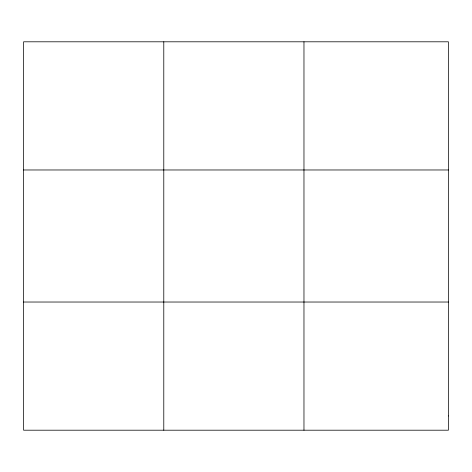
<?xml version="1.0" encoding="UTF-8"?>
<svg xmlns="http://www.w3.org/2000/svg" width="472" height="472" viewBox="0 0 472 472"><rect width="100%" height="100%" fill="white"/><g stroke="black" fill="none" stroke-linecap="round" stroke-linejoin="round"><path stroke-width="0.71" d="M163.784 430.198L163.784 41.801M303.968 430.198L303.968 41.801M23.6 169.973L448.4 169.973M23.6 302.027L448.4 302.027M448.4 415.956L448.4 430.198L23.6 430.198L23.6 41.801L448.4 41.801L448.4 415.956"/></g></svg>
